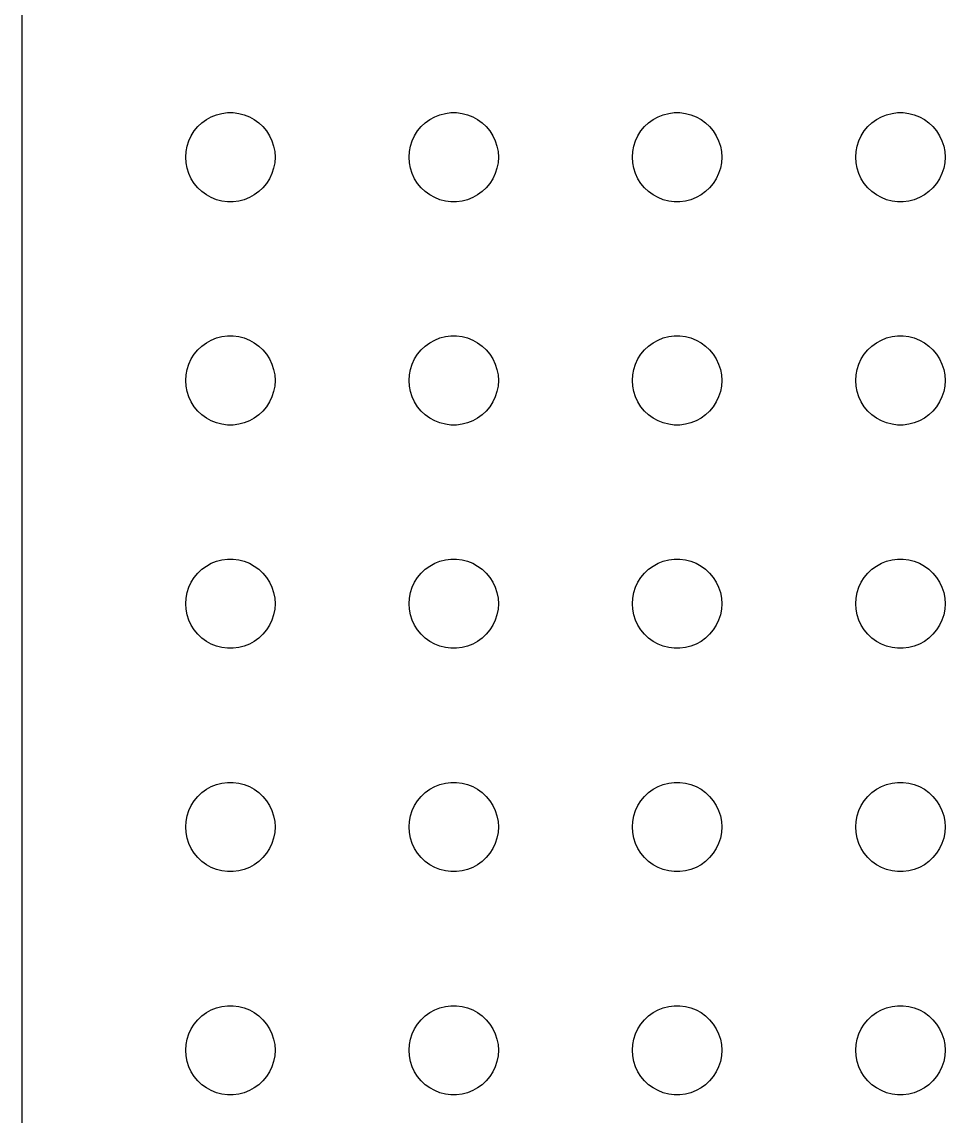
# Model space of a CAD drawing. Header units: metres. Extents: x -150 to 150, y -149 to 149.
# Drawn here: x -149.5 to -118.5, y -114.71 to -77.95 of the extents above; entities that cross this region are included whole.
import ezdxf

# ---------------------------------------------------------------- set-up
doc = ezdxf.new("R2010")
doc.units = ezdxf.units.M

msp = doc.modelspace()

# ---------------------------------------------------------------- linework, layer by layer
for p, q in [((-149.5, 144.5), (-149.5, -144.5)), ((-143.456, -81.3442), (-143.304, -81.2335)), ((-143.304, -81.2335), (-143.139, -81.1428)), ((-143.139, -81.1428), (-142.964, -81.0734)), ((-142.964, -81.0734), (-142.781, -81.0266)), ((-142.781, -81.0266), (-142.594, -81.003)), ((-142.594, -81.003), (-142.406, -81.003)), ((-142.406, -81.003), (-142.219, -81.0266)), ((-142.219, -81.0266), (-142.036, -81.0734)), ((-142.036, -81.0734), (-141.861, -81.1428)), ((-141.861, -81.1428), (-141.696, -81.2335)), ((-141.696, -81.2335), (-141.544, -81.3442)), ((-135.956, -81.3442), (-135.804, -81.2335)), ((-135.804, -81.2335), (-135.639, -81.1428)), ((-135.639, -81.1428), (-135.464, -81.0734)), ((-135.464, -81.0734), (-135.281, -81.0266)), ((-135.281, -81.0266), (-135.094, -81.003)), ((-135.094, -81.003), (-134.906, -81.003)), ((-134.906, -81.003), (-134.719, -81.0266)), ((-134.719, -81.0266), (-134.536, -81.0734)), ((-134.536, -81.0734), (-134.361, -81.1428)), ((-134.361, -81.1428), (-134.196, -81.2335)), ((-134.196, -81.2335), (-134.044, -81.3442)), ((-128.456, -81.3442), (-128.304, -81.2335)), ((-128.304, -81.2335), (-128.139, -81.1428)), ((-128.139, -81.1428), (-127.964, -81.0734)), ((-127.964, -81.0734), (-127.781, -81.0266)), ((-127.781, -81.0266), (-127.594, -81.003)), ((-127.594, -81.003), (-127.406, -81.003)), ((-127.406, -81.003), (-127.219, -81.0266)), ((-127.219, -81.0266), (-127.036, -81.0734)), ((-127.036, -81.0734), (-126.861, -81.1428)), ((-126.861, -81.1428), (-126.696, -81.2335)), ((-126.696, -81.2335), (-126.544, -81.3442)), ((-120.956, -81.3442), (-120.804, -81.2335)), ((-120.804, -81.2335), (-120.639, -81.1428)), ((-120.639, -81.1428), (-120.464, -81.0734)), ((-120.464, -81.0734), (-120.281, -81.0266)), ((-120.281, -81.0266), (-120.094, -81.003)), ((-120.094, -81.003), (-119.906, -81.003)), ((-119.906, -81.003), (-119.719, -81.0266)), ((-119.719, -81.0266), (-119.536, -81.0734)), ((-119.536, -81.0734), (-119.361, -81.1428)), ((-119.361, -81.1428), (-119.196, -81.2335)), ((-119.196, -81.2335), (-119.044, -81.3442)), ((-143.714, -81.6183), (-143.593, -81.4732)), ((-143.593, -81.4732), (-143.456, -81.3442)), ((-141.544, -81.3442), (-141.407, -81.4732)), ((-141.407, -81.4732), (-141.286, -81.6183)), ((-136.214, -81.6183), (-136.093, -81.4732)), ((-136.093, -81.4732), (-135.956, -81.3442)), ((-134.044, -81.3442), (-133.907, -81.4732)), ((-133.907, -81.4732), (-133.786, -81.6183)), ((-128.714, -81.6183), (-128.593, -81.4732)), ((-128.593, -81.4732), (-128.456, -81.3442)), ((-126.544, -81.3442), (-126.407, -81.4732)), ((-126.407, -81.4732), (-126.286, -81.6183)), ((-121.214, -81.6183), (-121.093, -81.4732)), ((-121.093, -81.4732), (-120.956, -81.3442)), ((-119.044, -81.3442), (-118.907, -81.4732)), ((-118.907, -81.4732), (-118.786, -81.6183)), ((-143.953, -82.127), (-143.895, -81.9478)), ((-143.895, -81.9478), (-143.814, -81.7774)), ((-143.814, -81.7774), (-143.714, -81.6183)), ((-141.286, -81.6183), (-141.186, -81.7774)), ((-141.186, -81.7774), (-141.105, -81.9478)), ((-141.105, -81.9478), (-141.047, -82.127)), ((-136.453, -82.127), (-136.395, -81.9478)), ((-136.395, -81.9478), (-136.314, -81.7774)), ((-136.314, -81.7774), (-136.214, -81.6183)), ((-133.786, -81.6183), (-133.686, -81.7774)), ((-133.686, -81.7774), (-133.605, -81.9478)), ((-133.605, -81.9478), (-133.547, -82.127)), ((-128.953, -82.127), (-128.895, -81.9478)), ((-128.895, -81.9478), (-128.814, -81.7774)), ((-128.814, -81.7774), (-128.714, -81.6183)), ((-126.286, -81.6183), (-126.186, -81.7774)), ((-126.186, -81.7774), (-126.105, -81.9478)), ((-126.105, -81.9478), (-126.047, -82.127)), ((-121.453, -82.127), (-121.395, -81.9478)), ((-121.395, -81.9478), (-121.314, -81.7774)), ((-121.314, -81.7774), (-121.214, -81.6183)), ((-118.786, -81.6183), (-118.686, -81.7774)), ((-118.686, -81.7774), (-118.605, -81.9478)), ((-118.605, -81.9478), (-118.547, -82.127)), ((-144, -82.5), (-143.988, -82.312)), ((-143.988, -82.312), (-143.953, -82.127)), ((-141.047, -82.127), (-141.012, -82.312)), ((-141.012, -82.312), (-141, -82.5)), ((-136.5, -82.5), (-136.488, -82.312)), ((-136.488, -82.312), (-136.453, -82.127)), ((-133.547, -82.127), (-133.512, -82.312)), ((-133.512, -82.312), (-133.5, -82.5)), ((-129, -82.5), (-128.988, -82.312)), ((-128.988, -82.312), (-128.953, -82.127)), ((-126.047, -82.127), (-126.012, -82.312)), ((-126.012, -82.312), (-126, -82.5)), ((-121.5, -82.5), (-121.488, -82.312)), ((-121.488, -82.312), (-121.453, -82.127)), ((-118.547, -82.127), (-118.512, -82.312)), ((-118.512, -82.312), (-118.5, -82.5)), ((-143.988, -82.688), (-144, -82.5)), ((-143.953, -82.873), (-143.988, -82.688)), ((-141.012, -82.688), (-141.047, -82.873)), ((-141, -82.5), (-141.012, -82.688)), ((-136.488, -82.688), (-136.5, -82.5)), ((-136.453, -82.873), (-136.488, -82.688)), ((-133.512, -82.688), (-133.547, -82.873)), ((-133.5, -82.5), (-133.512, -82.688)), ((-128.988, -82.688), (-129, -82.5)), ((-128.953, -82.873), (-128.988, -82.688)), ((-126.012, -82.688), (-126.047, -82.873)), ((-126, -82.5), (-126.012, -82.688)), ((-121.488, -82.688), (-121.5, -82.5)), ((-121.453, -82.873), (-121.488, -82.688)), ((-118.512, -82.688), (-118.547, -82.873)), ((-118.5, -82.5), (-118.512, -82.688)), ((-143.895, -83.0522), (-143.953, -82.873)), ((-143.814, -83.2226), (-143.895, -83.0522)), ((-141.105, -83.0522), (-141.186, -83.2226)), ((-141.047, -82.873), (-141.105, -83.0522)), ((-136.395, -83.0522), (-136.453, -82.873)), ((-136.314, -83.2226), (-136.395, -83.0522)), ((-133.605, -83.0522), (-133.686, -83.2226)), ((-133.547, -82.873), (-133.605, -83.0522)), ((-128.895, -83.0522), (-128.953, -82.873)), ((-128.814, -83.2226), (-128.895, -83.0522)), ((-126.105, -83.0522), (-126.186, -83.2226)), ((-126.047, -82.873), (-126.105, -83.0522)), ((-121.395, -83.0522), (-121.453, -82.873)), ((-121.314, -83.2226), (-121.395, -83.0522)), ((-118.605, -83.0522), (-118.686, -83.2226)), ((-118.547, -82.873), (-118.605, -83.0522)), ((-143.714, -83.3817), (-143.814, -83.2226)), ((-143.593, -83.5268), (-143.714, -83.3817)), ((-141.286, -83.3817), (-141.407, -83.5268)), ((-141.186, -83.2226), (-141.286, -83.3817)), ((-136.214, -83.3817), (-136.314, -83.2226)), ((-136.093, -83.5268), (-136.214, -83.3817)), ((-133.786, -83.3817), (-133.907, -83.5268)), ((-133.686, -83.2226), (-133.786, -83.3817)), ((-128.714, -83.3817), (-128.814, -83.2226)), ((-128.593, -83.5268), (-128.714, -83.3817)), ((-126.286, -83.3817), (-126.407, -83.5268)), ((-126.186, -83.2226), (-126.286, -83.3817)), ((-121.214, -83.3817), (-121.314, -83.2226)), ((-121.093, -83.5268), (-121.214, -83.3817)), ((-118.786, -83.3817), (-118.907, -83.5268)), ((-118.686, -83.2226), (-118.786, -83.3817)), ((-143.456, -83.6558), (-143.593, -83.5268)), ((-143.304, -83.7665), (-143.456, -83.6558)), ((-143.139, -83.8572), (-143.304, -83.7665)), ((-141.696, -83.7665), (-141.861, -83.8572)), ((-141.544, -83.6558), (-141.696, -83.7665)), ((-141.407, -83.5268), (-141.544, -83.6558)), ((-135.956, -83.6558), (-136.093, -83.5268)), ((-135.804, -83.7665), (-135.956, -83.6558)), ((-135.639, -83.8572), (-135.804, -83.7665)), ((-134.196, -83.7665), (-134.361, -83.8572)), ((-134.044, -83.6558), (-134.196, -83.7665)), ((-133.907, -83.5268), (-134.044, -83.6558)), ((-128.456, -83.6558), (-128.593, -83.5268)), ((-128.304, -83.7665), (-128.456, -83.6558)), ((-128.139, -83.8572), (-128.304, -83.7665)), ((-126.696, -83.7665), (-126.861, -83.8572)), ((-126.544, -83.6558), (-126.696, -83.7665)), ((-126.407, -83.5268), (-126.544, -83.6558)), ((-120.956, -83.6558), (-121.093, -83.5268)), ((-120.804, -83.7665), (-120.956, -83.6558)), ((-120.639, -83.8572), (-120.804, -83.7665)), ((-119.196, -83.7665), (-119.361, -83.8572)), ((-119.044, -83.6558), (-119.196, -83.7665)), ((-118.907, -83.5268), (-119.044, -83.6558)), ((-142.964, -83.9266), (-143.139, -83.8572)), ((-142.781, -83.9734), (-142.964, -83.9266)), ((-142.594, -83.997), (-142.781, -83.9734)), ((-142.406, -83.997), (-142.594, -83.997)), ((-142.219, -83.9734), (-142.406, -83.997)), ((-142.036, -83.9266), (-142.219, -83.9734)), ((-141.861, -83.8572), (-142.036, -83.9266)), ((-135.464, -83.9266), (-135.639, -83.8572)), ((-135.281, -83.9734), (-135.464, -83.9266)), ((-135.094, -83.997), (-135.281, -83.9734)), ((-134.906, -83.997), (-135.094, -83.997)), ((-134.719, -83.9734), (-134.906, -83.997)), ((-134.536, -83.9266), (-134.719, -83.9734)), ((-134.361, -83.8572), (-134.536, -83.9266)), ((-127.964, -83.9266), (-128.139, -83.8572)), ((-127.781, -83.9734), (-127.964, -83.9266)), ((-127.594, -83.997), (-127.781, -83.9734)), ((-127.406, -83.997), (-127.594, -83.997)), ((-127.219, -83.9734), (-127.406, -83.997)), ((-127.036, -83.9266), (-127.219, -83.9734)), ((-126.861, -83.8572), (-127.036, -83.9266)), ((-120.464, -83.9266), (-120.639, -83.8572)), ((-120.281, -83.9734), (-120.464, -83.9266)), ((-120.094, -83.997), (-120.281, -83.9734)), ((-119.906, -83.997), (-120.094, -83.997)), ((-119.719, -83.9734), (-119.906, -83.997)), ((-119.536, -83.9266), (-119.719, -83.9734)), ((-119.361, -83.8572), (-119.536, -83.9266)), ((-143.139, -88.6428), (-142.964, -88.5734)), ((-142.964, -88.5734), (-142.781, -88.5266)), ((-142.781, -88.5266), (-142.594, -88.503)), ((-142.594, -88.503), (-142.406, -88.503)), ((-142.406, -88.503), (-142.219, -88.5266)), ((-142.219, -88.5266), (-142.036, -88.5734)), ((-142.036, -88.5734), (-141.861, -88.6428)), ((-135.639, -88.6428), (-135.464, -88.5734)), ((-135.464, -88.5734), (-135.281, -88.5266)), ((-135.281, -88.5266), (-135.094, -88.503)), ((-135.094, -88.503), (-134.906, -88.503)), ((-134.906, -88.503), (-134.719, -88.5266)), ((-134.719, -88.5266), (-134.536, -88.5734)), ((-134.536, -88.5734), (-134.361, -88.6428)), ((-128.139, -88.6428), (-127.964, -88.5734)), ((-127.964, -88.5734), (-127.781, -88.5266)), ((-127.781, -88.5266), (-127.594, -88.503)), ((-127.594, -88.503), (-127.406, -88.503)), ((-127.406, -88.503), (-127.219, -88.5266)), ((-127.219, -88.5266), (-127.036, -88.5734)), ((-127.036, -88.5734), (-126.861, -88.6428)), ((-120.639, -88.6428), (-120.464, -88.5734)), ((-120.464, -88.5734), (-120.281, -88.5266)), ((-120.281, -88.5266), (-120.094, -88.503)), ((-120.094, -88.503), (-119.906, -88.503)), ((-119.906, -88.503), (-119.719, -88.5266)), ((-119.719, -88.5266), (-119.536, -88.5734)), ((-119.536, -88.5734), (-119.361, -88.6428)), ((-143.593, -88.9732), (-143.456, -88.8442)), ((-143.456, -88.8442), (-143.304, -88.7335)), ((-143.304, -88.7335), (-143.139, -88.6428)), ((-141.861, -88.6428), (-141.696, -88.7335)), ((-141.696, -88.7335), (-141.544, -88.8442)), ((-141.544, -88.8442), (-141.407, -88.9732)), ((-136.093, -88.9732), (-135.956, -88.8442)), ((-135.956, -88.8442), (-135.804, -88.7335)), ((-135.804, -88.7335), (-135.639, -88.6428)), ((-134.361, -88.6428), (-134.196, -88.7335)), ((-134.196, -88.7335), (-134.044, -88.8442)), ((-134.044, -88.8442), (-133.907, -88.9732)), ((-128.593, -88.9732), (-128.456, -88.8442)), ((-128.456, -88.8442), (-128.304, -88.7335)), ((-128.304, -88.7335), (-128.139, -88.6428)), ((-126.861, -88.6428), (-126.696, -88.7335)), ((-126.696, -88.7335), (-126.544, -88.8442)), ((-126.544, -88.8442), (-126.407, -88.9732)), ((-121.093, -88.9732), (-120.956, -88.8442)), ((-120.956, -88.8442), (-120.804, -88.7335)), ((-120.804, -88.7335), (-120.639, -88.6428)), ((-119.361, -88.6428), (-119.196, -88.7335)), ((-119.196, -88.7335), (-119.044, -88.8442)), ((-119.044, -88.8442), (-118.907, -88.9732)), ((-143.895, -89.4478), (-143.814, -89.2774)), ((-143.814, -89.2774), (-143.714, -89.1183)), ((-143.714, -89.1183), (-143.593, -88.9732)), ((-141.407, -88.9732), (-141.286, -89.1183)), ((-141.286, -89.1183), (-141.186, -89.2774)), ((-141.186, -89.2774), (-141.105, -89.4478)), ((-136.395, -89.4478), (-136.314, -89.2774)), ((-136.314, -89.2774), (-136.214, -89.1183)), ((-136.214, -89.1183), (-136.093, -88.9732)), ((-133.907, -88.9732), (-133.786, -89.1183)), ((-133.786, -89.1183), (-133.686, -89.2774)), ((-133.686, -89.2774), (-133.605, -89.4478)), ((-128.895, -89.4478), (-128.814, -89.2774)), ((-128.814, -89.2774), (-128.714, -89.1183)), ((-128.714, -89.1183), (-128.593, -88.9732)), ((-126.407, -88.9732), (-126.286, -89.1183)), ((-126.286, -89.1183), (-126.186, -89.2774)), ((-126.186, -89.2774), (-126.105, -89.4478)), ((-121.395, -89.4478), (-121.314, -89.2774)), ((-121.314, -89.2774), (-121.214, -89.1183)), ((-121.214, -89.1183), (-121.093, -88.9732)), ((-118.907, -88.9732), (-118.786, -89.1183)), ((-118.786, -89.1183), (-118.686, -89.2774)), ((-118.686, -89.2774), (-118.605, -89.4478)), ((-143.988, -89.812), (-143.953, -89.627)), ((-143.953, -89.627), (-143.895, -89.4478)), ((-141.105, -89.4478), (-141.047, -89.627)), ((-141.047, -89.627), (-141.012, -89.812)), ((-136.488, -89.812), (-136.453, -89.627)), ((-136.453, -89.627), (-136.395, -89.4478)), ((-133.605, -89.4478), (-133.547, -89.627)), ((-133.547, -89.627), (-133.512, -89.812)), ((-128.988, -89.812), (-128.953, -89.627)), ((-128.953, -89.627), (-128.895, -89.4478)), ((-126.105, -89.4478), (-126.047, -89.627)), ((-126.047, -89.627), (-126.012, -89.812)), ((-121.488, -89.812), (-121.453, -89.627)), ((-121.453, -89.627), (-121.395, -89.4478)), ((-118.605, -89.4478), (-118.547, -89.627)), ((-118.547, -89.627), (-118.512, -89.812)), ((-144, -90), (-143.988, -89.812)), ((-143.988, -90.188), (-144, -90)), ((-141.012, -89.812), (-141, -90)), ((-141, -90), (-141.012, -90.188)), ((-136.5, -90), (-136.488, -89.812)), ((-136.488, -90.188), (-136.5, -90)), ((-133.512, -89.812), (-133.5, -90)), ((-133.5, -90), (-133.512, -90.188)), ((-129, -90), (-128.988, -89.812)), ((-128.988, -90.188), (-129, -90)), ((-126.012, -89.812), (-126, -90)), ((-126, -90), (-126.012, -90.188)), ((-121.5, -90), (-121.488, -89.812)), ((-121.488, -90.188), (-121.5, -90)), ((-118.512, -89.812), (-118.5, -90)), ((-118.5, -90), (-118.512, -90.188)), ((-143.953, -90.373), (-143.988, -90.188)), ((-143.895, -90.5522), (-143.953, -90.373)), ((-141.047, -90.373), (-141.105, -90.5522)), ((-141.012, -90.188), (-141.047, -90.373)), ((-136.453, -90.373), (-136.488, -90.188)), ((-136.395, -90.5522), (-136.453, -90.373)), ((-133.547, -90.373), (-133.605, -90.5522)), ((-133.512, -90.188), (-133.547, -90.373)), ((-128.953, -90.373), (-128.988, -90.188)), ((-128.895, -90.5522), (-128.953, -90.373)), ((-126.047, -90.373), (-126.105, -90.5522)), ((-126.012, -90.188), (-126.047, -90.373)), ((-121.453, -90.373), (-121.488, -90.188)), ((-121.395, -90.5522), (-121.453, -90.373)), ((-118.547, -90.373), (-118.605, -90.5522)), ((-118.512, -90.188), (-118.547, -90.373)), ((-143.814, -90.7226), (-143.895, -90.5522)), ((-143.714, -90.8817), (-143.814, -90.7226)), ((-141.186, -90.7226), (-141.286, -90.8817)), ((-141.105, -90.5522), (-141.186, -90.7226)), ((-136.314, -90.7226), (-136.395, -90.5522)), ((-136.214, -90.8817), (-136.314, -90.7226)), ((-133.686, -90.7226), (-133.786, -90.8817)), ((-133.605, -90.5522), (-133.686, -90.7226)), ((-128.814, -90.7226), (-128.895, -90.5522)), ((-128.714, -90.8817), (-128.814, -90.7226)), ((-126.186, -90.7226), (-126.286, -90.8817)), ((-126.105, -90.5522), (-126.186, -90.7226)), ((-121.314, -90.7226), (-121.395, -90.5522)), ((-121.214, -90.8817), (-121.314, -90.7226)), ((-118.686, -90.7226), (-118.786, -90.8817)), ((-118.605, -90.5522), (-118.686, -90.7226)), ((-143.593, -91.0268), (-143.714, -90.8817)), ((-143.456, -91.1558), (-143.593, -91.0268)), ((-143.304, -91.2665), (-143.456, -91.1558)), ((-141.544, -91.1558), (-141.696, -91.2665)), ((-141.407, -91.0268), (-141.544, -91.1558)), ((-141.286, -90.8817), (-141.407, -91.0268)), ((-136.093, -91.0268), (-136.214, -90.8817)), ((-135.956, -91.1558), (-136.093, -91.0268)), ((-135.804, -91.2665), (-135.956, -91.1558)), ((-134.044, -91.1558), (-134.196, -91.2665)), ((-133.907, -91.0268), (-134.044, -91.1558)), ((-133.786, -90.8817), (-133.907, -91.0268)), ((-128.593, -91.0268), (-128.714, -90.8817)), ((-128.456, -91.1558), (-128.593, -91.0268)), ((-128.304, -91.2665), (-128.456, -91.1558)), ((-126.544, -91.1558), (-126.696, -91.2665)), ((-126.407, -91.0268), (-126.544, -91.1558)), ((-126.286, -90.8817), (-126.407, -91.0268)), ((-121.093, -91.0268), (-121.214, -90.8817)), ((-120.956, -91.1558), (-121.093, -91.0268)), ((-120.804, -91.2665), (-120.956, -91.1558)), ((-119.044, -91.1558), (-119.196, -91.2665)), ((-118.907, -91.0268), (-119.044, -91.1558)), ((-118.786, -90.8817), (-118.907, -91.0268)), ((-143.139, -91.3572), (-143.304, -91.2665)), ((-142.964, -91.4266), (-143.139, -91.3572)), ((-142.781, -91.4734), (-142.964, -91.4266)), ((-142.594, -91.497), (-142.781, -91.4734)), ((-142.406, -91.497), (-142.594, -91.497)), ((-142.219, -91.4734), (-142.406, -91.497)), ((-142.036, -91.4266), (-142.219, -91.4734)), ((-141.861, -91.3572), (-142.036, -91.4266)), ((-141.696, -91.2665), (-141.861, -91.3572)), ((-135.639, -91.3572), (-135.804, -91.2665)), ((-135.464, -91.4266), (-135.639, -91.3572)), ((-135.281, -91.4734), (-135.464, -91.4266)), ((-135.094, -91.497), (-135.281, -91.4734)), ((-134.906, -91.497), (-135.094, -91.497)), ((-134.719, -91.4734), (-134.906, -91.497)), ((-134.536, -91.4266), (-134.719, -91.4734)), ((-134.361, -91.3572), (-134.536, -91.4266)), ((-134.196, -91.2665), (-134.361, -91.3572)), ((-128.139, -91.3572), (-128.304, -91.2665)), ((-127.964, -91.4266), (-128.139, -91.3572)), ((-127.781, -91.4734), (-127.964, -91.4266)), ((-127.594, -91.497), (-127.781, -91.4734)), ((-127.406, -91.497), (-127.594, -91.497)), ((-127.219, -91.4734), (-127.406, -91.497)), ((-127.036, -91.4266), (-127.219, -91.4734)), ((-126.861, -91.3572), (-127.036, -91.4266)), ((-126.696, -91.2665), (-126.861, -91.3572)), ((-120.639, -91.3572), (-120.804, -91.2665)), ((-120.464, -91.4266), (-120.639, -91.3572)), ((-120.281, -91.4734), (-120.464, -91.4266)), ((-120.094, -91.497), (-120.281, -91.4734)), ((-119.906, -91.497), (-120.094, -91.497)), ((-119.719, -91.4734), (-119.906, -91.497)), ((-119.536, -91.4266), (-119.719, -91.4734)), ((-119.361, -91.3572), (-119.536, -91.4266)), ((-119.196, -91.2665), (-119.361, -91.3572)), ((-143.456, -96.3442), (-143.304, -96.2335)), ((-143.304, -96.2335), (-143.139, -96.1428)), ((-143.139, -96.1428), (-142.964, -96.0734)), ((-142.964, -96.0734), (-142.781, -96.0266)), ((-142.781, -96.0266), (-142.594, -96.003)), ((-142.594, -96.003), (-142.406, -96.003)), ((-142.406, -96.003), (-142.219, -96.0266)), ((-142.219, -96.0266), (-142.036, -96.0734)), ((-142.036, -96.0734), (-141.861, -96.1428)), ((-141.861, -96.1428), (-141.696, -96.2335)), ((-141.696, -96.2335), (-141.544, -96.3442)), ((-135.956, -96.3442), (-135.804, -96.2335)), ((-135.804, -96.2335), (-135.639, -96.1428)), ((-135.639, -96.1428), (-135.464, -96.0734)), ((-135.464, -96.0734), (-135.281, -96.0266)), ((-135.281, -96.0266), (-135.094, -96.003)), ((-135.094, -96.003), (-134.906, -96.003)), ((-134.906, -96.003), (-134.719, -96.0266)), ((-134.719, -96.0266), (-134.536, -96.0734)), ((-134.536, -96.0734), (-134.361, -96.1428)), ((-134.361, -96.1428), (-134.196, -96.2335)), ((-134.196, -96.2335), (-134.044, -96.3442)), ((-128.456, -96.3442), (-128.304, -96.2335)), ((-128.304, -96.2335), (-128.139, -96.1428)), ((-128.139, -96.1428), (-127.964, -96.0734)), ((-127.964, -96.0734), (-127.781, -96.0266)), ((-127.781, -96.0266), (-127.594, -96.003)), ((-127.594, -96.003), (-127.406, -96.003)), ((-127.406, -96.003), (-127.219, -96.0266)), ((-127.219, -96.0266), (-127.036, -96.0734)), ((-127.036, -96.0734), (-126.861, -96.1428)), ((-126.861, -96.1428), (-126.696, -96.2335)), ((-126.696, -96.2335), (-126.544, -96.3442)), ((-120.956, -96.3442), (-120.804, -96.2335)), ((-120.804, -96.2335), (-120.639, -96.1428)), ((-120.639, -96.1428), (-120.464, -96.0734)), ((-120.464, -96.0734), (-120.281, -96.0266)), ((-120.281, -96.0266), (-120.094, -96.003)), ((-120.094, -96.003), (-119.906, -96.003)), ((-119.906, -96.003), (-119.719, -96.0266)), ((-119.719, -96.0266), (-119.536, -96.0734)), ((-119.536, -96.0734), (-119.361, -96.1428)), ((-119.361, -96.1428), (-119.196, -96.2335)), ((-119.196, -96.2335), (-119.044, -96.3442)), ((-143.814, -96.7774), (-143.714, -96.6183)), ((-143.714, -96.6183), (-143.593, -96.4732)), ((-143.593, -96.4732), (-143.456, -96.3442)), ((-141.544, -96.3442), (-141.407, -96.4732)), ((-141.407, -96.4732), (-141.286, -96.6183)), ((-141.286, -96.6183), (-141.186, -96.7774)), ((-136.314, -96.7774), (-136.214, -96.6183)), ((-136.214, -96.6183), (-136.093, -96.4732)), ((-136.093, -96.4732), (-135.956, -96.3442)), ((-134.044, -96.3442), (-133.907, -96.4732)), ((-133.907, -96.4732), (-133.786, -96.6183)), ((-133.786, -96.6183), (-133.686, -96.7774)), ((-128.814, -96.7774), (-128.714, -96.6183)), ((-128.714, -96.6183), (-128.593, -96.4732)), ((-128.593, -96.4732), (-128.456, -96.3442)), ((-126.544, -96.3442), (-126.407, -96.4732)), ((-126.407, -96.4732), (-126.286, -96.6183)), ((-126.286, -96.6183), (-126.186, -96.7774)), ((-121.314, -96.7774), (-121.214, -96.6183)), ((-121.214, -96.6183), (-121.093, -96.4732)), ((-121.093, -96.4732), (-120.956, -96.3442)), ((-119.044, -96.3442), (-118.907, -96.4732)), ((-118.907, -96.4732), (-118.786, -96.6183)), ((-118.786, -96.6183), (-118.686, -96.7774)), ((-143.953, -97.127), (-143.895, -96.9478)), ((-143.895, -96.9478), (-143.814, -96.7774)), ((-141.186, -96.7774), (-141.105, -96.9478)), ((-141.105, -96.9478), (-141.047, -97.127)), ((-136.453, -97.127), (-136.395, -96.9478)), ((-136.395, -96.9478), (-136.314, -96.7774)), ((-133.686, -96.7774), (-133.605, -96.9478)), ((-133.605, -96.9478), (-133.547, -97.127)), ((-128.953, -97.127), (-128.895, -96.9478)), ((-128.895, -96.9478), (-128.814, -96.7774)), ((-126.186, -96.7774), (-126.105, -96.9478)), ((-126.105, -96.9478), (-126.047, -97.127)), ((-121.453, -97.127), (-121.395, -96.9478)), ((-121.395, -96.9478), (-121.314, -96.7774)), ((-118.686, -96.7774), (-118.605, -96.9478)), ((-118.605, -96.9478), (-118.547, -97.127)), ((-144, -97.5), (-143.988, -97.312)), ((-143.988, -97.312), (-143.953, -97.127)), ((-141.047, -97.127), (-141.012, -97.312)), ((-141.012, -97.312), (-141, -97.5)), ((-136.5, -97.5), (-136.488, -97.312)), ((-136.488, -97.312), (-136.453, -97.127)), ((-133.547, -97.127), (-133.512, -97.312)), ((-133.512, -97.312), (-133.5, -97.5)), ((-129, -97.5), (-128.988, -97.312)), ((-128.988, -97.312), (-128.953, -97.127)), ((-126.047, -97.127), (-126.012, -97.312)), ((-126.012, -97.312), (-126, -97.5)), ((-121.5, -97.5), (-121.488, -97.312)), ((-121.488, -97.312), (-121.453, -97.127)), ((-118.547, -97.127), (-118.512, -97.312)), ((-118.512, -97.312), (-118.5, -97.5)), ((-143.988, -97.688), (-144, -97.5)), ((-143.953, -97.873), (-143.988, -97.688)), ((-141.012, -97.688), (-141.047, -97.873)), ((-141, -97.5), (-141.012, -97.688)), ((-136.488, -97.688), (-136.5, -97.5)), ((-136.453, -97.873), (-136.488, -97.688)), ((-133.512, -97.688), (-133.547, -97.873)), ((-133.5, -97.5), (-133.512, -97.688)), ((-128.988, -97.688), (-129, -97.5)), ((-128.953, -97.873), (-128.988, -97.688)), ((-126.012, -97.688), (-126.047, -97.873)), ((-126, -97.5), (-126.012, -97.688)), ((-121.488, -97.688), (-121.5, -97.5)), ((-121.453, -97.873), (-121.488, -97.688)), ((-118.512, -97.688), (-118.547, -97.873)), ((-118.5, -97.5), (-118.512, -97.688)), ((-143.895, -98.0522), (-143.953, -97.873)), ((-143.814, -98.2226), (-143.895, -98.0522)), ((-141.105, -98.0522), (-141.186, -98.2226)), ((-141.047, -97.873), (-141.105, -98.0522)), ((-136.395, -98.0522), (-136.453, -97.873)), ((-136.314, -98.2226), (-136.395, -98.0522)), ((-133.605, -98.0522), (-133.686, -98.2226)), ((-133.547, -97.873), (-133.605, -98.0522)), ((-128.895, -98.0522), (-128.953, -97.873)), ((-128.814, -98.2226), (-128.895, -98.0522)), ((-126.105, -98.0522), (-126.186, -98.2226)), ((-126.047, -97.873), (-126.105, -98.0522)), ((-121.395, -98.0522), (-121.453, -97.873)), ((-121.314, -98.2226), (-121.395, -98.0522)), ((-118.605, -98.0522), (-118.686, -98.2226)), ((-118.547, -97.873), (-118.605, -98.0522)), ((-143.714, -98.3817), (-143.814, -98.2226)), ((-143.593, -98.5268), (-143.714, -98.3817)), ((-141.286, -98.3817), (-141.407, -98.5268)), ((-141.186, -98.2226), (-141.286, -98.3817)), ((-136.214, -98.3817), (-136.314, -98.2226)), ((-136.093, -98.5268), (-136.214, -98.3817)), ((-133.786, -98.3817), (-133.907, -98.5268)), ((-133.686, -98.2226), (-133.786, -98.3817)), ((-128.714, -98.3817), (-128.814, -98.2226)), ((-128.593, -98.5268), (-128.714, -98.3817)), ((-126.286, -98.3817), (-126.407, -98.5268)), ((-126.186, -98.2226), (-126.286, -98.3817)), ((-121.214, -98.3817), (-121.314, -98.2226)), ((-121.093, -98.5268), (-121.214, -98.3817)), ((-118.786, -98.3817), (-118.907, -98.5268)), ((-118.686, -98.2226), (-118.786, -98.3817)), ((-143.456, -98.6558), (-143.593, -98.5268)), ((-143.304, -98.7665), (-143.456, -98.6558)), ((-143.139, -98.8572), (-143.304, -98.7665)), ((-142.964, -98.9266), (-143.139, -98.8572)), ((-141.861, -98.8572), (-142.036, -98.9266)), ((-141.696, -98.7665), (-141.861, -98.8572)), ((-141.544, -98.6558), (-141.696, -98.7665)), ((-141.407, -98.5268), (-141.544, -98.6558)), ((-135.956, -98.6558), (-136.093, -98.5268)), ((-135.804, -98.7665), (-135.956, -98.6558)), ((-135.639, -98.8572), (-135.804, -98.7665)), ((-135.464, -98.9266), (-135.639, -98.8572)), ((-134.361, -98.8572), (-134.536, -98.9266)), ((-134.196, -98.7665), (-134.361, -98.8572)), ((-134.044, -98.6558), (-134.196, -98.7665)), ((-133.907, -98.5268), (-134.044, -98.6558)), ((-128.456, -98.6558), (-128.593, -98.5268)), ((-128.304, -98.7665), (-128.456, -98.6558)), ((-128.139, -98.8572), (-128.304, -98.7665)), ((-127.964, -98.9266), (-128.139, -98.8572)), ((-126.861, -98.8572), (-127.036, -98.9266)), ((-126.696, -98.7665), (-126.861, -98.8572)), ((-126.544, -98.6558), (-126.696, -98.7665)), ((-126.407, -98.5268), (-126.544, -98.6558)), ((-120.956, -98.6558), (-121.093, -98.5268)), ((-120.804, -98.7665), (-120.956, -98.6558)), ((-120.639, -98.8572), (-120.804, -98.7665)), ((-120.464, -98.9266), (-120.639, -98.8572)), ((-119.361, -98.8572), (-119.536, -98.9266)), ((-119.196, -98.7665), (-119.361, -98.8572)), ((-119.044, -98.6558), (-119.196, -98.7665)), ((-118.907, -98.5268), (-119.044, -98.6558)), ((-142.781, -98.9734), (-142.964, -98.9266)), ((-142.594, -98.997), (-142.781, -98.9734)), ((-142.406, -98.997), (-142.594, -98.997)), ((-142.219, -98.9734), (-142.406, -98.997)), ((-142.036, -98.9266), (-142.219, -98.9734)), ((-135.281, -98.9734), (-135.464, -98.9266)), ((-135.094, -98.997), (-135.281, -98.9734)), ((-134.906, -98.997), (-135.094, -98.997)), ((-134.719, -98.9734), (-134.906, -98.997)), ((-134.536, -98.9266), (-134.719, -98.9734)), ((-127.781, -98.9734), (-127.964, -98.9266)), ((-127.594, -98.997), (-127.781, -98.9734)), ((-127.406, -98.997), (-127.594, -98.997)), ((-127.219, -98.9734), (-127.406, -98.997)), ((-127.036, -98.9266), (-127.219, -98.9734)), ((-120.281, -98.9734), (-120.464, -98.9266)), ((-120.094, -98.997), (-120.281, -98.9734)), ((-119.906, -98.997), (-120.094, -98.997)), ((-119.719, -98.9734), (-119.906, -98.997)), ((-119.536, -98.9266), (-119.719, -98.9734)), ((-143.304, -103.734), (-143.139, -103.643)), ((-143.139, -103.643), (-142.964, -103.573)), ((-142.964, -103.573), (-142.781, -103.527)), ((-142.781, -103.527), (-142.594, -103.503)), ((-142.594, -103.503), (-142.406, -103.503)), ((-142.406, -103.503), (-142.219, -103.527)), ((-142.219, -103.527), (-142.036, -103.573)), ((-142.036, -103.573), (-141.861, -103.643)), ((-141.861, -103.643), (-141.696, -103.734)), ((-135.804, -103.734), (-135.639, -103.643)), ((-135.639, -103.643), (-135.464, -103.573)), ((-135.464, -103.573), (-135.281, -103.527)), ((-135.281, -103.527), (-135.094, -103.503)), ((-135.094, -103.503), (-134.906, -103.503)), ((-134.906, -103.503), (-134.719, -103.527)), ((-134.719, -103.527), (-134.536, -103.573)), ((-134.536, -103.573), (-134.361, -103.643)), ((-134.361, -103.643), (-134.196, -103.734)), ((-128.304, -103.734), (-128.139, -103.643)), ((-128.139, -103.643), (-127.964, -103.573)), ((-127.964, -103.573), (-127.781, -103.527)), ((-127.781, -103.527), (-127.594, -103.503)), ((-127.594, -103.503), (-127.406, -103.503)), ((-127.406, -103.503), (-127.219, -103.527)), ((-127.219, -103.527), (-127.036, -103.573)), ((-127.036, -103.573), (-126.861, -103.643)), ((-126.861, -103.643), (-126.696, -103.734)), ((-120.804, -103.734), (-120.639, -103.643)), ((-120.639, -103.643), (-120.464, -103.573)), ((-120.464, -103.573), (-120.281, -103.527)), ((-120.281, -103.527), (-120.094, -103.503)), ((-120.094, -103.503), (-119.906, -103.503)), ((-119.906, -103.503), (-119.719, -103.527)), ((-119.719, -103.527), (-119.536, -103.573)), ((-119.536, -103.573), (-119.361, -103.643)), ((-119.361, -103.643), (-119.196, -103.734)), ((-143.714, -104.118), (-143.593, -103.973)), ((-143.593, -103.973), (-143.456, -103.844)), ((-143.456, -103.844), (-143.304, -103.734)), ((-141.696, -103.734), (-141.544, -103.844)), ((-141.544, -103.844), (-141.407, -103.973)), ((-141.407, -103.973), (-141.286, -104.118)), ((-136.214, -104.118), (-136.093, -103.973)), ((-136.093, -103.973), (-135.956, -103.844)), ((-135.956, -103.844), (-135.804, -103.734)), ((-134.196, -103.734), (-134.044, -103.844)), ((-134.044, -103.844), (-133.907, -103.973)), ((-133.907, -103.973), (-133.786, -104.118)), ((-128.714, -104.118), (-128.593, -103.973)), ((-128.593, -103.973), (-128.456, -103.844)), ((-128.456, -103.844), (-128.304, -103.734)), ((-126.696, -103.734), (-126.544, -103.844)), ((-126.544, -103.844), (-126.407, -103.973)), ((-126.407, -103.973), (-126.286, -104.118)), ((-121.214, -104.118), (-121.093, -103.973)), ((-121.093, -103.973), (-120.956, -103.844)), ((-120.956, -103.844), (-120.804, -103.734)), ((-119.196, -103.734), (-119.044, -103.844)), ((-119.044, -103.844), (-118.907, -103.973)), ((-118.907, -103.973), (-118.786, -104.118)), ((-143.895, -104.448), (-143.814, -104.277)), ((-143.814, -104.277), (-143.714, -104.118)), ((-141.286, -104.118), (-141.186, -104.277)), ((-141.186, -104.277), (-141.105, -104.448)), ((-136.395, -104.448), (-136.314, -104.277)), ((-136.314, -104.277), (-136.214, -104.118)), ((-133.786, -104.118), (-133.686, -104.277)), ((-133.686, -104.277), (-133.605, -104.448)), ((-128.895, -104.448), (-128.814, -104.277)), ((-128.814, -104.277), (-128.714, -104.118)), ((-126.286, -104.118), (-126.186, -104.277)), ((-126.186, -104.277), (-126.105, -104.448)), ((-121.395, -104.448), (-121.314, -104.277)), ((-121.314, -104.277), (-121.214, -104.118)), ((-118.786, -104.118), (-118.686, -104.277)), ((-118.686, -104.277), (-118.605, -104.448)), ((-143.988, -104.812), (-143.953, -104.627)), ((-143.953, -104.627), (-143.895, -104.448)), ((-141.105, -104.448), (-141.047, -104.627)), ((-141.047, -104.627), (-141.012, -104.812)), ((-136.488, -104.812), (-136.453, -104.627)), ((-136.453, -104.627), (-136.395, -104.448)), ((-133.605, -104.448), (-133.547, -104.627)), ((-133.547, -104.627), (-133.512, -104.812)), ((-128.988, -104.812), (-128.953, -104.627)), ((-128.953, -104.627), (-128.895, -104.448)), ((-126.105, -104.448), (-126.047, -104.627)), ((-126.047, -104.627), (-126.012, -104.812)), ((-121.488, -104.812), (-121.453, -104.627)), ((-121.453, -104.627), (-121.395, -104.448)), ((-118.605, -104.448), (-118.547, -104.627)), ((-118.547, -104.627), (-118.512, -104.812)), ((-144, -105), (-143.988, -104.812)), ((-143.988, -105.188), (-144, -105)), ((-141.012, -104.812), (-141, -105)), ((-141, -105), (-141.012, -105.188)), ((-136.5, -105), (-136.488, -104.812)), ((-136.488, -105.188), (-136.5, -105)), ((-133.512, -104.812), (-133.5, -105)), ((-133.5, -105), (-133.512, -105.188)), ((-129, -105), (-128.988, -104.812)), ((-128.988, -105.188), (-129, -105)), ((-126.012, -104.812), (-126, -105)), ((-126, -105), (-126.012, -105.188)), ((-121.5, -105), (-121.488, -104.812)), ((-121.488, -105.188), (-121.5, -105)), ((-118.512, -104.812), (-118.5, -105)), ((-118.5, -105), (-118.512, -105.188)), ((-143.953, -105.373), (-143.988, -105.188)), ((-143.895, -105.552), (-143.953, -105.373)), ((-141.047, -105.373), (-141.105, -105.552)), ((-141.012, -105.188), (-141.047, -105.373)), ((-136.453, -105.373), (-136.488, -105.188)), ((-136.395, -105.552), (-136.453, -105.373)), ((-133.547, -105.373), (-133.605, -105.552)), ((-133.512, -105.188), (-133.547, -105.373)), ((-128.953, -105.373), (-128.988, -105.188)), ((-128.895, -105.552), (-128.953, -105.373)), ((-126.047, -105.373), (-126.105, -105.552)), ((-126.012, -105.188), (-126.047, -105.373)), ((-121.453, -105.373), (-121.488, -105.188)), ((-121.395, -105.552), (-121.453, -105.373)), ((-118.547, -105.373), (-118.605, -105.552)), ((-118.512, -105.188), (-118.547, -105.373)), ((-143.814, -105.723), (-143.895, -105.552)), ((-143.714, -105.882), (-143.814, -105.723)), ((-141.186, -105.723), (-141.286, -105.882)), ((-141.105, -105.552), (-141.186, -105.723)), ((-136.314, -105.723), (-136.395, -105.552)), ((-136.214, -105.882), (-136.314, -105.723)), ((-133.686, -105.723), (-133.786, -105.882)), ((-133.605, -105.552), (-133.686, -105.723)), ((-128.814, -105.723), (-128.895, -105.552)), ((-128.714, -105.882), (-128.814, -105.723)), ((-126.186, -105.723), (-126.286, -105.882)), ((-126.105, -105.552), (-126.186, -105.723)), ((-121.314, -105.723), (-121.395, -105.552)), ((-121.214, -105.882), (-121.314, -105.723)), ((-118.686, -105.723), (-118.786, -105.882)), ((-118.605, -105.552), (-118.686, -105.723)), ((-143.593, -106.027), (-143.714, -105.882)), ((-143.456, -106.156), (-143.593, -106.027)), ((-143.304, -106.266), (-143.456, -106.156)), ((-141.544, -106.156), (-141.696, -106.266)), ((-141.407, -106.027), (-141.544, -106.156)), ((-141.286, -105.882), (-141.407, -106.027)), ((-136.093, -106.027), (-136.214, -105.882)), ((-135.956, -106.156), (-136.093, -106.027)), ((-135.804, -106.266), (-135.956, -106.156)), ((-134.044, -106.156), (-134.196, -106.266)), ((-133.907, -106.027), (-134.044, -106.156)), ((-133.786, -105.882), (-133.907, -106.027)), ((-128.593, -106.027), (-128.714, -105.882)), ((-128.456, -106.156), (-128.593, -106.027)), ((-128.304, -106.266), (-128.456, -106.156)), ((-126.544, -106.156), (-126.696, -106.266)), ((-126.407, -106.027), (-126.544, -106.156)), ((-126.286, -105.882), (-126.407, -106.027)), ((-121.093, -106.027), (-121.214, -105.882)), ((-120.956, -106.156), (-121.093, -106.027)), ((-120.804, -106.266), (-120.956, -106.156)), ((-119.044, -106.156), (-119.196, -106.266)), ((-118.907, -106.027), (-119.044, -106.156)), ((-118.786, -105.882), (-118.907, -106.027)), ((-143.139, -106.357), (-143.304, -106.266)), ((-142.964, -106.427), (-143.139, -106.357)), ((-142.781, -106.473), (-142.964, -106.427)), ((-142.594, -106.497), (-142.781, -106.473)), ((-142.406, -106.497), (-142.594, -106.497)), ((-142.219, -106.473), (-142.406, -106.497)), ((-142.036, -106.427), (-142.219, -106.473)), ((-141.861, -106.357), (-142.036, -106.427)), ((-141.696, -106.266), (-141.861, -106.357)), ((-135.639, -106.357), (-135.804, -106.266)), ((-135.464, -106.427), (-135.639, -106.357)), ((-135.281, -106.473), (-135.464, -106.427)), ((-135.094, -106.497), (-135.281, -106.473)), ((-134.906, -106.497), (-135.094, -106.497)), ((-134.719, -106.473), (-134.906, -106.497)), ((-134.536, -106.427), (-134.719, -106.473)), ((-134.361, -106.357), (-134.536, -106.427)), ((-134.196, -106.266), (-134.361, -106.357)), ((-128.139, -106.357), (-128.304, -106.266)), ((-127.964, -106.427), (-128.139, -106.357)), ((-127.781, -106.473), (-127.964, -106.427)), ((-127.594, -106.497), (-127.781, -106.473)), ((-127.406, -106.497), (-127.594, -106.497)), ((-127.219, -106.473), (-127.406, -106.497)), ((-127.036, -106.427), (-127.219, -106.473)), ((-126.861, -106.357), (-127.036, -106.427)), ((-126.696, -106.266), (-126.861, -106.357)), ((-120.639, -106.357), (-120.804, -106.266)), ((-120.464, -106.427), (-120.639, -106.357)), ((-120.281, -106.473), (-120.464, -106.427)), ((-120.094, -106.497), (-120.281, -106.473)), ((-119.906, -106.497), (-120.094, -106.497)), ((-119.719, -106.473), (-119.906, -106.497)), ((-119.536, -106.427), (-119.719, -106.473)), ((-119.361, -106.357), (-119.536, -106.427)), ((-119.196, -106.266), (-119.361, -106.357)), ((-142.781, -111.027), (-142.594, -111.003)), ((-142.594, -111.003), (-142.406, -111.003)), ((-142.406, -111.003), (-142.219, -111.027)), ((-135.281, -111.027), (-135.094, -111.003)), ((-135.094, -111.003), (-134.906, -111.003)), ((-134.906, -111.003), (-134.719, -111.027)), ((-127.781, -111.027), (-127.594, -111.003)), ((-127.594, -111.003), (-127.406, -111.003)), ((-127.406, -111.003), (-127.219, -111.027)), ((-120.281, -111.027), (-120.094, -111.003)), ((-120.094, -111.003), (-119.906, -111.003)), ((-119.906, -111.003), (-119.719, -111.027)), ((-143.593, -111.473), (-143.456, -111.344)), ((-143.456, -111.344), (-143.304, -111.234)), ((-143.304, -111.234), (-143.139, -111.143)), ((-143.139, -111.143), (-142.964, -111.073)), ((-142.964, -111.073), (-142.781, -111.027)), ((-142.219, -111.027), (-142.036, -111.073)), ((-142.036, -111.073), (-141.861, -111.143)), ((-141.861, -111.143), (-141.696, -111.234)), ((-141.696, -111.234), (-141.544, -111.344)), ((-141.544, -111.344), (-141.407, -111.473)), ((-136.093, -111.473), (-135.956, -111.344)), ((-135.956, -111.344), (-135.804, -111.234)), ((-135.804, -111.234), (-135.639, -111.143)), ((-135.639, -111.143), (-135.464, -111.073)), ((-135.464, -111.073), (-135.281, -111.027)), ((-134.719, -111.027), (-134.536, -111.073)), ((-134.536, -111.073), (-134.361, -111.143)), ((-134.361, -111.143), (-134.196, -111.234)), ((-134.196, -111.234), (-134.044, -111.344)), ((-134.044, -111.344), (-133.907, -111.473)), ((-128.593, -111.473), (-128.456, -111.344)), ((-128.456, -111.344), (-128.304, -111.234)), ((-128.304, -111.234), (-128.139, -111.143)), ((-128.139, -111.143), (-127.964, -111.073)), ((-127.964, -111.073), (-127.781, -111.027)), ((-127.219, -111.027), (-127.036, -111.073)), ((-127.036, -111.073), (-126.861, -111.143)), ((-126.861, -111.143), (-126.696, -111.234)), ((-126.696, -111.234), (-126.544, -111.344)), ((-126.544, -111.344), (-126.407, -111.473)), ((-121.093, -111.473), (-120.956, -111.344)), ((-120.956, -111.344), (-120.804, -111.234)), ((-120.804, -111.234), (-120.639, -111.143)), ((-120.639, -111.143), (-120.464, -111.073)), ((-120.464, -111.073), (-120.281, -111.027)), ((-119.719, -111.027), (-119.536, -111.073)), ((-119.536, -111.073), (-119.361, -111.143)), ((-119.361, -111.143), (-119.196, -111.234)), ((-119.196, -111.234), (-119.044, -111.344)), ((-119.044, -111.344), (-118.907, -111.473)), ((-143.814, -111.777), (-143.714, -111.618)), ((-143.714, -111.618), (-143.593, -111.473)), ((-141.407, -111.473), (-141.286, -111.618)), ((-141.286, -111.618), (-141.186, -111.777)), ((-136.314, -111.777), (-136.214, -111.618)), ((-136.214, -111.618), (-136.093, -111.473)), ((-133.907, -111.473), (-133.786, -111.618)), ((-133.786, -111.618), (-133.686, -111.777)), ((-128.814, -111.777), (-128.714, -111.618)), ((-128.714, -111.618), (-128.593, -111.473)), ((-126.407, -111.473), (-126.286, -111.618)), ((-126.286, -111.618), (-126.186, -111.777)), ((-121.314, -111.777), (-121.214, -111.618)), ((-121.214, -111.618), (-121.093, -111.473)), ((-118.907, -111.473), (-118.786, -111.618)), ((-118.786, -111.618), (-118.686, -111.777)), ((-143.953, -112.127), (-143.895, -111.948)), ((-143.895, -111.948), (-143.814, -111.777)), ((-141.186, -111.777), (-141.105, -111.948)), ((-141.105, -111.948), (-141.047, -112.127)), ((-136.453, -112.127), (-136.395, -111.948)), ((-136.395, -111.948), (-136.314, -111.777)), ((-133.686, -111.777), (-133.605, -111.948)), ((-133.605, -111.948), (-133.547, -112.127)), ((-128.953, -112.127), (-128.895, -111.948)), ((-128.895, -111.948), (-128.814, -111.777)), ((-126.186, -111.777), (-126.105, -111.948)), ((-126.105, -111.948), (-126.047, -112.127)), ((-121.453, -112.127), (-121.395, -111.948)), ((-121.395, -111.948), (-121.314, -111.777)), ((-118.686, -111.777), (-118.605, -111.948)), ((-118.605, -111.948), (-118.547, -112.127)), ((-144, -112.5), (-143.988, -112.312)), ((-143.988, -112.312), (-143.953, -112.127)), ((-141.047, -112.127), (-141.012, -112.312)), ((-141.012, -112.312), (-141, -112.5)), ((-136.5, -112.5), (-136.488, -112.312)), ((-136.488, -112.312), (-136.453, -112.127)), ((-133.547, -112.127), (-133.512, -112.312)), ((-133.512, -112.312), (-133.5, -112.5)), ((-129, -112.5), (-128.988, -112.312)), ((-128.988, -112.312), (-128.953, -112.127)), ((-126.047, -112.127), (-126.012, -112.312)), ((-126.012, -112.312), (-126, -112.5)), ((-121.5, -112.5), (-121.488, -112.312)), ((-121.488, -112.312), (-121.453, -112.127)), ((-118.547, -112.127), (-118.512, -112.312)), ((-118.512, -112.312), (-118.5, -112.5)), ((-143.988, -112.688), (-144, -112.5)), ((-143.953, -112.873), (-143.988, -112.688)), ((-141.012, -112.688), (-141.047, -112.873)), ((-141, -112.5), (-141.012, -112.688)), ((-136.488, -112.688), (-136.5, -112.5)), ((-136.453, -112.873), (-136.488, -112.688)), ((-133.512, -112.688), (-133.547, -112.873)), ((-133.5, -112.5), (-133.512, -112.688)), ((-128.988, -112.688), (-129, -112.5)), ((-128.953, -112.873), (-128.988, -112.688)), ((-126.012, -112.688), (-126.047, -112.873)), ((-126, -112.5), (-126.012, -112.688)), ((-121.488, -112.688), (-121.5, -112.5)), ((-121.453, -112.873), (-121.488, -112.688)), ((-118.512, -112.688), (-118.547, -112.873)), ((-118.5, -112.5), (-118.512, -112.688)), ((-143.895, -113.052), (-143.953, -112.873)), ((-143.814, -113.223), (-143.895, -113.052)), ((-141.105, -113.052), (-141.186, -113.223)), ((-141.047, -112.873), (-141.105, -113.052)), ((-136.395, -113.052), (-136.453, -112.873)), ((-136.314, -113.223), (-136.395, -113.052)), ((-133.605, -113.052), (-133.686, -113.223)), ((-133.547, -112.873), (-133.605, -113.052)), ((-128.895, -113.052), (-128.953, -112.873)), ((-128.814, -113.223), (-128.895, -113.052)), ((-126.105, -113.052), (-126.186, -113.223)), ((-126.047, -112.873), (-126.105, -113.052)), ((-121.395, -113.052), (-121.453, -112.873)), ((-121.314, -113.223), (-121.395, -113.052)), ((-118.605, -113.052), (-118.686, -113.223)), ((-118.547, -112.873), (-118.605, -113.052)), ((-143.714, -113.382), (-143.814, -113.223)), ((-143.593, -113.527), (-143.714, -113.382)), ((-143.456, -113.656), (-143.593, -113.527)), ((-141.407, -113.527), (-141.544, -113.656)), ((-141.286, -113.382), (-141.407, -113.527)), ((-141.186, -113.223), (-141.286, -113.382)), ((-136.214, -113.382), (-136.314, -113.223)), ((-136.093, -113.527), (-136.214, -113.382)), ((-135.956, -113.656), (-136.093, -113.527)), ((-133.907, -113.527), (-134.044, -113.656)), ((-133.786, -113.382), (-133.907, -113.527)), ((-133.686, -113.223), (-133.786, -113.382)), ((-128.714, -113.382), (-128.814, -113.223)), ((-128.593, -113.527), (-128.714, -113.382)), ((-128.456, -113.656), (-128.593, -113.527)), ((-126.407, -113.527), (-126.544, -113.656)), ((-126.286, -113.382), (-126.407, -113.527)), ((-126.186, -113.223), (-126.286, -113.382)), ((-121.214, -113.382), (-121.314, -113.223)), ((-121.093, -113.527), (-121.214, -113.382)), ((-120.956, -113.656), (-121.093, -113.527)), ((-118.907, -113.527), (-119.044, -113.656)), ((-118.786, -113.382), (-118.907, -113.527)), ((-118.686, -113.223), (-118.786, -113.382)), ((-143.304, -113.766), (-143.456, -113.656)), ((-143.139, -113.857), (-143.304, -113.766)), ((-142.964, -113.927), (-143.139, -113.857)), ((-142.781, -113.973), (-142.964, -113.927)), ((-142.036, -113.927), (-142.219, -113.973)), ((-141.861, -113.857), (-142.036, -113.927)), ((-141.696, -113.766), (-141.861, -113.857)), ((-141.544, -113.656), (-141.696, -113.766)), ((-135.804, -113.766), (-135.956, -113.656)), ((-135.639, -113.857), (-135.804, -113.766)), ((-135.464, -113.927), (-135.639, -113.857)), ((-135.281, -113.973), (-135.464, -113.927)), ((-134.536, -113.927), (-134.719, -113.973)), ((-134.361, -113.857), (-134.536, -113.927)), ((-134.196, -113.766), (-134.361, -113.857)), ((-134.044, -113.656), (-134.196, -113.766)), ((-128.304, -113.766), (-128.456, -113.656)), ((-128.139, -113.857), (-128.304, -113.766)), ((-127.964, -113.927), (-128.139, -113.857)), ((-127.781, -113.973), (-127.964, -113.927)), ((-127.036, -113.927), (-127.219, -113.973)), ((-126.861, -113.857), (-127.036, -113.927)), ((-126.696, -113.766), (-126.861, -113.857)), ((-126.544, -113.656), (-126.696, -113.766)), ((-120.804, -113.766), (-120.956, -113.656)), ((-120.639, -113.857), (-120.804, -113.766)), ((-120.464, -113.927), (-120.639, -113.857)), ((-120.281, -113.973), (-120.464, -113.927)), ((-119.536, -113.927), (-119.719, -113.973)), ((-119.361, -113.857), (-119.536, -113.927)), ((-119.196, -113.766), (-119.361, -113.857)), ((-119.044, -113.656), (-119.196, -113.766)), ((-142.594, -113.997), (-142.781, -113.973)), ((-142.406, -113.997), (-142.594, -113.997)), ((-142.219, -113.973), (-142.406, -113.997)), ((-135.094, -113.997), (-135.281, -113.973)), ((-134.906, -113.997), (-135.094, -113.997)), ((-134.719, -113.973), (-134.906, -113.997)), ((-127.594, -113.997), (-127.781, -113.973)), ((-127.406, -113.997), (-127.594, -113.997)), ((-127.219, -113.973), (-127.406, -113.997)), ((-120.094, -113.997), (-120.281, -113.973)), ((-119.906, -113.997), (-120.094, -113.997)), ((-119.719, -113.973), (-119.906, -113.997))]:
    msp.add_line(p, q)

doc.saveas('drawing.dxf')
